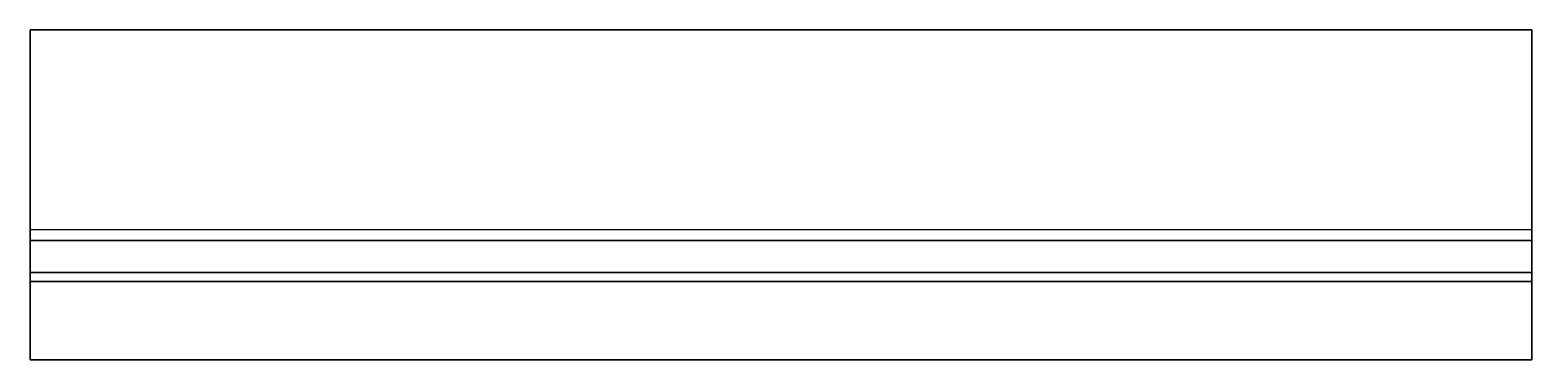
# Model space of a CAD drawing. Header units: millimetres. Extents: x 0 to 1500, y -330 to 0.
import ezdxf

# ---------------------------------------------------------------- set-up
doc = ezdxf.new("R2010")
doc.units = ezdxf.units.MM
doc.layers.add('Painel', color=5, linetype='Continuous')
doc.layers.add('Usinagem', color=2, linetype='Continuous')

msp = doc.modelspace()

# ---------------------------------------------------------------- linework, layer by layer
at = {"layer": 'Painel'}
msp.add_line((1500, -330, 12), (1500, -330), dxfattribs=at)
for points in [[(1500, 0), (1500, -330), (0, -330), (0, 0)], [(1500, 0, 17), (1500, 0), (1500, -330), (1500, -330, 17)], [(1500, 0, 30), (1500, 0), (0, 0), (0, 0, 30)], [(0, 0, 30), (0, 0, 17), (0, -199.5, 17), (0, -210.5, 30)], [(0, -330, 17), (0, -330), (0, 0), (0, 0, 17)], [(0, -210.5, 30), (1500, -210.5, 30), (1500, 0, 30), (0, 0, 30)], [(1500, -210.5, 30), (1500, -199.5, 17), (1500, 0, 17), (1500, 0, 30)], [(0, -251.5, 17), (0, -242.5, 30), (0, -330, 30), (0, -330, 17)], [(1500, -242.5, 30), (1500, -330, 30), (0, -330, 30), (0, -242.5, 30)], [(1500, -330, 17), (1500, -251.5, 17), (1500, -242.5, 30), (1500, -330, 30)], [(0, -330), (0, -330, 30), (1500, -330, 30), (1500, -330)]]:
    msp.add_3dface(points, dxfattribs=at)
at = {"layer": 'Usinagem'}
for points in [[(0, -199.5, 17), (1500, -199.5, 17), (1500, -210.5, 30), (0, -210.5, 30)], [(0, -251.5, 17), (0, -199.5, 17), (1500, -199.5, 17), (1500, -251.5, 17)], [(0, -251.5, 17), (1500, -251.5, 17), (1500, -242.5, 30), (0, -242.5, 30)]]:
    msp.add_3dface(points, dxfattribs=at)

doc.saveas('drawing.dxf')
